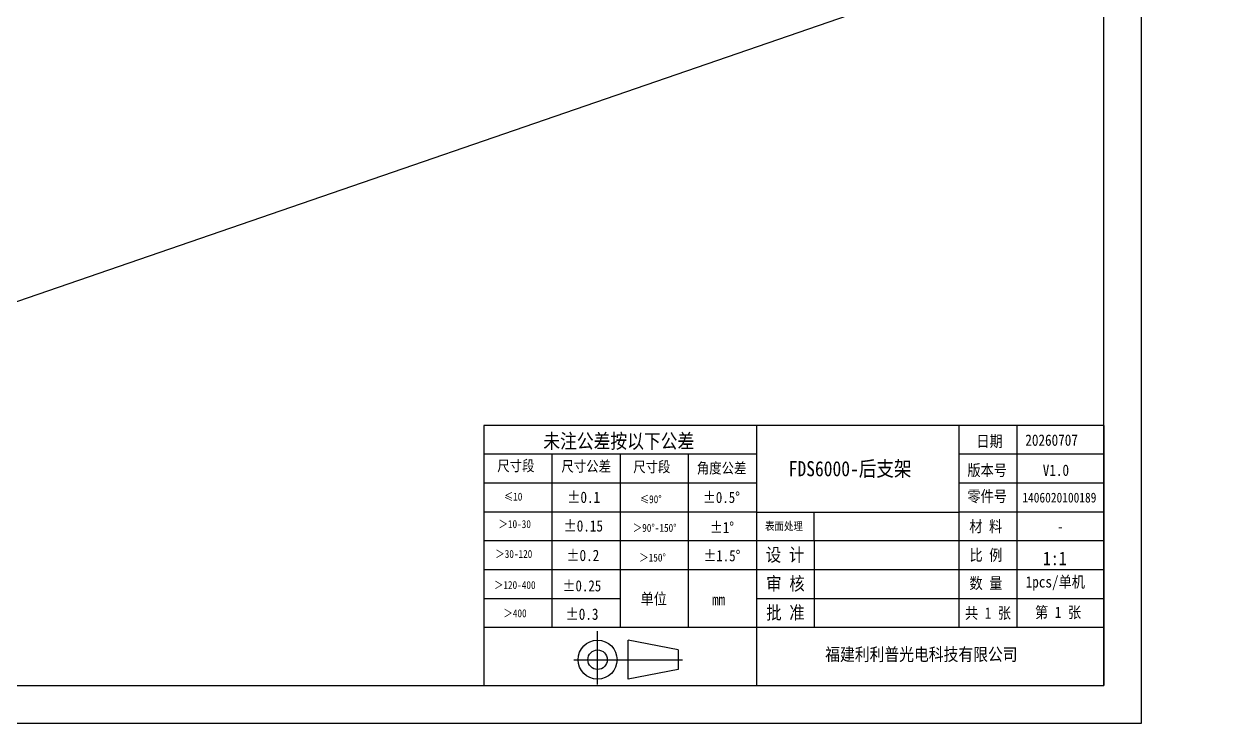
# Model space of a CAD drawing. Header units: millimetres. Extents: x 0 to 8948, y -1340 to 1100.
# Drawn here: x 5205 to 5987, y 0 to 462 of the extents above; entities that cross this region are included whole.
import ezdxf

# ---------------------------------------------------------------- set-up
doc = ezdxf.new("R2010")
doc.units = ezdxf.units.MM
doc.header["$LTSCALE"] = 85.25
doc.layers.get('0').update_dxf_attribs({"linetype": 'CONTINUOUS'})
doc.styles.get("Standard").update_dxf_attribs({"font": 'txt', "width": 0.85})

msp = doc.modelspace()

# ---------------------------------------------------------------- linework, layer by layer
for p, q in [((4392.409, 0), (7581.815, 1100)), ((5917.409, 196.801), (5508.213, 196.801)), ((5508.213, 196.801), (5508.213, 25)), ((5688.213, 196.801), (5688.213, 25)), ((5821.773, 196.801), (5821.773, 63.178)), ((5860.142, 196.801), (5860.142, 63.814)), ((5917.409, 196.801), (5917.409, 25)), ((5688.213, 177.712), (5508.213, 177.712)), ((5553.213, 177.712), (5553.213, 63.205)), ((5598.213, 177.712), (5598.213, 63.205)), ((5643.213, 177.712), (5643.213, 63.205)), ((5917.409, 177.712), (5821.773, 177.712)), ((5688.213, 158.623), (5508.213, 158.623)), ((5917.409, 158.623), (5821.773, 158.623)), ((5688.213, 139.534), (5508.213, 139.534)), ((5688.213, 139.534), (5821.773, 139.534)), ((5726.391, 120.445), (5726.391, 139.534)), ((5917.409, 139.534), (5821.773, 139.534)), ((5688.213, 120.445), (5508.213, 120.445)), ((5917.409, 120.445), (5688.213, 120.445)), ((5726.391, 120.445), (5726.391, 63.178)), ((5917.409, 101.356), (5508.213, 101.356)), ((5598.213, 82.294), (5508.213, 82.294)), ((5917.409, 82.267), (5688.213, 82.267)), ((5688.213, 63.205), (5508.213, 63.205)), ((5917.409, 63.178), (5688.213, 63.178)), ((5636.647, 48.447), (5603.571, 54.882)), ((5636.647, 48.447), (5636.647, 35.576)), ((5636.647, 35.576), (5603.571, 29.141)), ((5508.213, 25), (5917.409, 25))]:
    msp.add_line(p, q)
at = {"color": 7, "linetype": 'Continuous'}
for p, q in [((5942.409, 0), (5942.409, 1100)), ((4392.409, 0), (5942.409, 0))]:
    msp.add_line(p, q, dxfattribs=at)
at = {"lineweight": -3}
for p, q in [((5583.361, 25.561), (5583.361, 60.913)), ((5603.571, 29.141), (5603.571, 54.882)), ((5567.651, 42.011), (5639.437, 42.011))]:
    msp.add_line(p, q, dxfattribs=at)
at = {"color": 7, "linetype": 'Continuous'}
msp.add_lwpolyline([(4417.409, 25), (5917.409, 25), (5917.409, 1075), (4417.409, 1075)], close=True, dxfattribs=at)
at = {"lineweight": -3}
for radius in [12.871, 6.435]:
    msp.add_circle((5583.361, 42.011), radius, dxfattribs=at)

# ---------------------------------------------------------------- texts
for s, insert, char_height, width, attachment_point in [('{\\f宋体|b0|i0|c134|p54;未注公差按以下公差}', (5597.37, 185.857), 9.5445, 169.57989, 5), ('{\\fSimSun|b0|i0|c134|p54;日期}', (5842.085, 185.928), 7.5, 56.7, 5), ('{\\fSimSun|b0|i0|c0|p54;202\\fSimSun|b0|i0|c134|p54;60707}', (5865.694, 190.811), 7.5, 47.64523, 1), ('{\\fSimSun|b0|i0|c134|p54;FDS6000-后支架}', (5750.03, 167.619), 10, 104.15153, 5), ('{\\fSimSun|b0|i0|c134|p54;版本号}', (5840.535, 166.732), 7.5, 56.7, 5), ('{\\fSimSun|b0|i0|c0|p54;V\\fSimSun|b0|i0|c134|p54;1.0}', (5877.192, 170.935), 7.5, 47.64523, 1), ('{\\fSimSun|b0|i0|c134|p54;零件号}', (5840.534, 149.51), 7.5, 57.267, 5), ('{\\fSimSun|b0|i0|c0|p54;1406020100189}', (5863.741, 152.35), 6.5, 49.26177, 1), ('{\\fSimSun|b0|i0|c134|p54;表面处理}', (5706.389, 129.92), 5.25, 37.6936, 5), ('{\\fSimSun|b0|i0|c134|p54;材 料}', (5839.586, 129.672), 7.5, 57.267, 5), ('{\\fSimSun|b0|i0|c134|p54;设 计}', (5707.108, 110.819), 8.78094, 37.6936, 5), ('{\\fSimSun|b0|i0|c134|p54;比 例}', (5839.717, 110.712), 7.5, 57.267, 5), ('{\\f宋体|b0|i0|c134|p54;审 核}', (5707.38, 91.769), 8.78094, 38.178, 5), ('{\\fSimSun|b0|i0|c134|p54;数 量}', (5839.71, 92.126), 7.5, 81, 5), ('{\\fSimSun|b0|i0|c134|p54;1pcs/单机}', (5885.479, 92.352), 7.5, 57.267, 5), ('{\\fSimSun|b0|i0|c134|p54;单位}', (5620.399, 81.841), 7.5, 37.6936, 5), ('{\\fSimSun|b0|i0|c134|p54;mm}', (5663.244, 81.758), 7.5, 37.6936, 5), ('{\\f宋体|b0|i0|c134|p54;批 准}', (5707.38, 72.599), 8.78094, 38.178, 5), ('{\\fSimSun|b0|i0|c134|p54;\\H0.85412x;共 1 张\\H1.17079x; }', (5841.029, 72.401), 8.78094, 38.69293, 5), ('{\\fSimSun|b0|i0|c134|p54;\\H0.85412x;第 1 张\\H1.17079x; }', (5887.309, 72.918), 8.78094, 41.14746, 5), ('{\\fSimSun|b1|i0|c134|p54;   福建利利普光电科技有限公司}', (5789.794, 45.052), 8.41825, 188.78327, 5)]:
    msp.add_mtext(s, dxfattribs=dict(insert=insert, char_height=char_height, width=width, attachment_point=attachment_point))
at = {"lineweight": -3, "attachment_point": 5}
for s, insert, char_height, width in [('{\\fSimSun|b0|i0|c134|p54;尺寸段}', (5529.436, 169.694), 7.05878, 63.16955), ('{\\fSimSun|b0|i0|c134|p54;尺寸公差}', (5575.85, 169.351), 7.05878, 63.16955), ('{\\fSimSun|b0|i0|c134|p54;尺寸段}', (5619.17, 169.007), 7.05878, 63.16955), ('{\\fSimSun|b0|i0|c134|p54;角度公差}', (5665.24, 168.148), 7.05878, 63.16955), ('{\\fSimSun|b0|i0|c134|p54;≤10}', (5527.665, 149.624), 5.25, 20.4485), ('{\\fSimSun|b0|i0|c0|p54;%%P\\fSimSun|b0|i0|c134|p54;0.1}', (5574.231, 149.261), 7.5, 40.66211), ('{\\fSimSun|b0|i0|c134|p54;≤90°}', (5618.496, 147.928), 5.25, 61.41484), ('{\\fSimSun|b0|i0|c0|p54;%%P\\fSimSun|b0|i0|c134|p54;0.5\\fSimSun|b0|i0|c0|p54;%%D}', (5665.132, 149.157), 7.35, 40.66211), ('{\\fSimSun|b0|i0|c134|p54;＞10-30}', (5528.665, 131.536), 5.25, 32.56221), ('{\\fSimSun|b0|i0|c0|p54;%%P\\fSimSun|b0|i0|c134|p54;0.15}', (5573.942, 130.346), 7.5, 40.66211), ('{\\fSimSun|b0|i0|c0|p54;%%P\\fSimSun|b0|i0|c134|p54;1\\fSimSun|b0|i0|c0|p54;%%D}', (5665.504, 129.381), 7.35, 40.66211), ('{\\fSimSun|b0|i0|c134|p54;＞90°-150°}', (5621.044, 129.058), 5.25, 42.83625), ('{\\fSimSun|b0|i0|c134|p54;＞30-120}', (5528.063, 111.815), 5.25, 38.82128), ('{\\fSimSun|b0|i0|c0|p54;%%P\\fSimSun|b0|i0|c134|p54;0.2}', (5573.635, 110.853), 7.5, 40.66211), ('{\\fSimSun|b0|i0|c134|p54;＞150°}', (5619.639, 109.406), 5.25, 61.41484), ('{\\fSimSun|b0|i0|c0|p54;%%P\\fSimSun|b0|i0|c134|p54;1.5\\fSimSun|b0|i0|c0|p54;%%D}', (5665.437, 110.633), 7.35, 40.66211), ('{\\fSimSun|b0|i0|c134|p54;＞120-400}', (5528.699, 91.285), 5.25, 38.60023), ('{\\fSimSun|b0|i0|c0|p54;%%P\\fSimSun|b0|i0|c134|p54;0.25}', (5573.031, 90.771), 7.35, 40.66211), ('{\\fSimSun|b0|i0|c134|p54;＞400}', (5528.881, 72.65), 5.25, 61.41484), ('{\\fSimSun|b0|i0|c0|p54;%%P\\fSimSun|b0|i0|c134|p54;0.3}', (5573.115, 72.026), 7.5, 40.66211)]:
    msp.add_mtext(s, dxfattribs=dict(at, insert=insert, char_height=char_height, width=width))
at = {"color": 7, "insert": (5888.777, 129.984), "char_height": 6.6813, "width": 57.267, "attachment_point": 5}
msp.add_mtext('{\\fSimSun|b0|i0|c134|p54;-}', dxfattribs=at)
at = {"linetype": 'Continuous', "insert": (5892.958, 113.41), "char_height": 9, "width": 13.6115, "attachment_point": 3, "line_spacing_factor": 0.9}
msp.add_mtext('{\\fSimSun|b0|i0|c134|p2;1:1}', dxfattribs=at)

doc.saveas('drawing.dxf')
